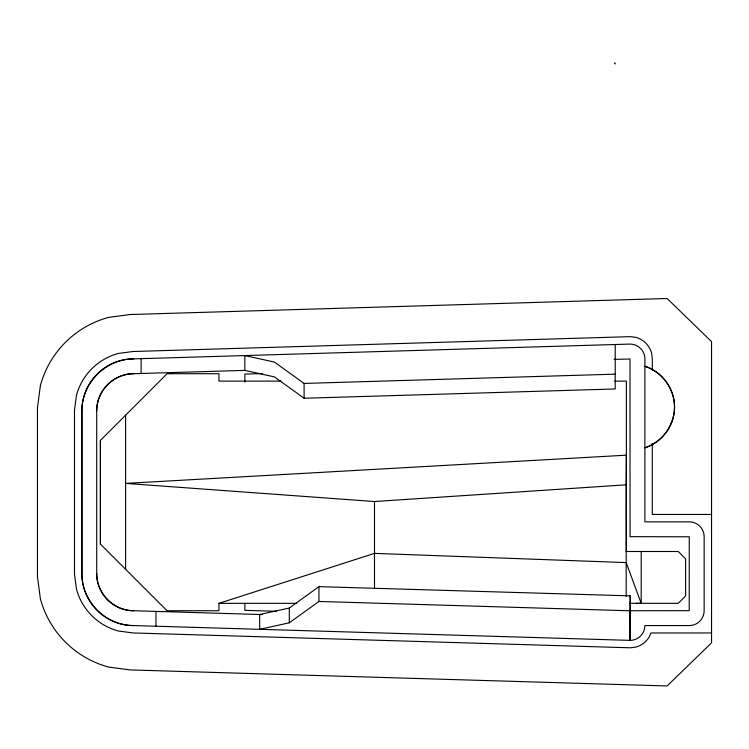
<?xml version="1.0" encoding="UTF-8"?>
<svg xmlns="http://www.w3.org/2000/svg" width="749" height="749" viewBox="0 0 749 749"><rect width="100%" height="100%" fill="white"/><g stroke="black" fill="none" stroke-linecap="round" stroke-linejoin="round"><path stroke-width="1.12" d="M636.06 603.338L641.181 603.338L626.183 562.593L374.5 553.38L218.942 603.338L218.942 610.744L167.083 610.744L100.413 544.074L100.413 440.375L167.083 373.704L218.942 373.704L218.942 381.11L280.809 381.11M125.617 569.277L125.617 415.171M626.183 484.818L626.361 455.186L125.617 483.395L374.5 501.53L626.183 484.818L626.183 596.354M630.003 610.791L318.943 601.456L289.311 622.794L259.678 629.319L259.678 614.508L289.301 608.048L318.943 586.645L630.237 595.867L630.068 640.376A14.811 14.811 0 0 0 644.88 625.565L689.323 625.565A14.811 14.811 0 0 0 704.144 610.744L704.144 536.668A14.811 14.811 0 0 0 689.323 521.856L644.88 521.856L644.88 358.883A14.811 14.811 0 0 0 630.068 344.072L133.753 358.883C105.946 358.649 81.81 383.085 81.875 410.742L81.894 573.706C81.613 601.503 105.955 625.846 133.753 625.565L630.068 640.376L630.068 610.744L689.211 610.678L689.258 536.79L630.068 536.668L629.993 359.005L614.124 359.37M630.237 595.867L629.946 625.49M262.178 614.564L133.753 610.744C113.923 610.875 96.584 593.536 96.715 573.706L96.715 410.742C96.584 390.912 113.923 373.573 133.753 373.704L244.829 370.39L274.462 376.906L304.094 398.253L615.219 388.965L615.219 344.512M262.384 373.564L244.867 374.088L244.867 382.196M244.829 370.39L244.829 355.569L274.462 362.095L304.094 383.432L615.219 374.154M614.667 381.11L626.361 381.11L626.361 551.489M711.55 514.451L652.285 514.451L652.285 443.408M626.183 551.489L678.22 551.489L685.625 558.894L685.625 595.932L678.22 603.338L629.413 603.338M218.942 603.338L296.716 603.338M711.55 632.971L650.918 632.971L649.364 636.706A22.283 22.283 0 0 1 635.835 647.089L630.443 647.801L133.153 632.952L118.398 631.014A59.321 59.321 0 0 1 76.445 589.06L74.488 574.193L74.488 410.255L76.445 395.388A59.321 59.321 0 0 1 118.398 353.434L133.153 351.496L630.443 336.647L635.835 337.359A22.283 22.283 0 0 1 651.593 353.116L652.285 358.397L652.285 370.043M276.447 611.296L244.867 610.36L244.867 603.413M614.433 63.047L615.107 63.141L615.182 63.993M289.301 608.048L289.311 622.794M641.181 551.489L641.181 603.338M374.5 501.53L374.5 588.237M318.943 586.645L318.943 601.456M304.094 383.432L304.094 398.253M155.97 611.409L155.97 626.23M141.121 358.668L141.121 373.479M100.413 440.375L100.413 544.074M133.753 625.565A51.85 51.85 0 0 1 81.894 573.706L81.894 410.742A51.85 51.85 0 0 1 133.753 358.883M96.715 410.742A37.038 37.038 0 0 1 133.753 373.704M133.753 610.744A37.038 37.038 0 0 1 96.715 573.706M674.512 407.035C674.521 425.179 662.144 442.2 644.88 447.78A42.824 42.824 0 0 0 644.88 366.289C662.144 371.869 674.521 388.89 674.512 407.035M40.362 385.716L37.45 407.831L37.45 576.618L40.362 598.732A96.687 96.687 0 0 0 108.727 667.097L130.176 669.924L667.125 685.953L711.55 642.829L711.55 341.619L667.125 298.495L130.176 314.524L108.727 317.351A96.687 96.687 0 0 0 40.362 385.716"/></g></svg>
